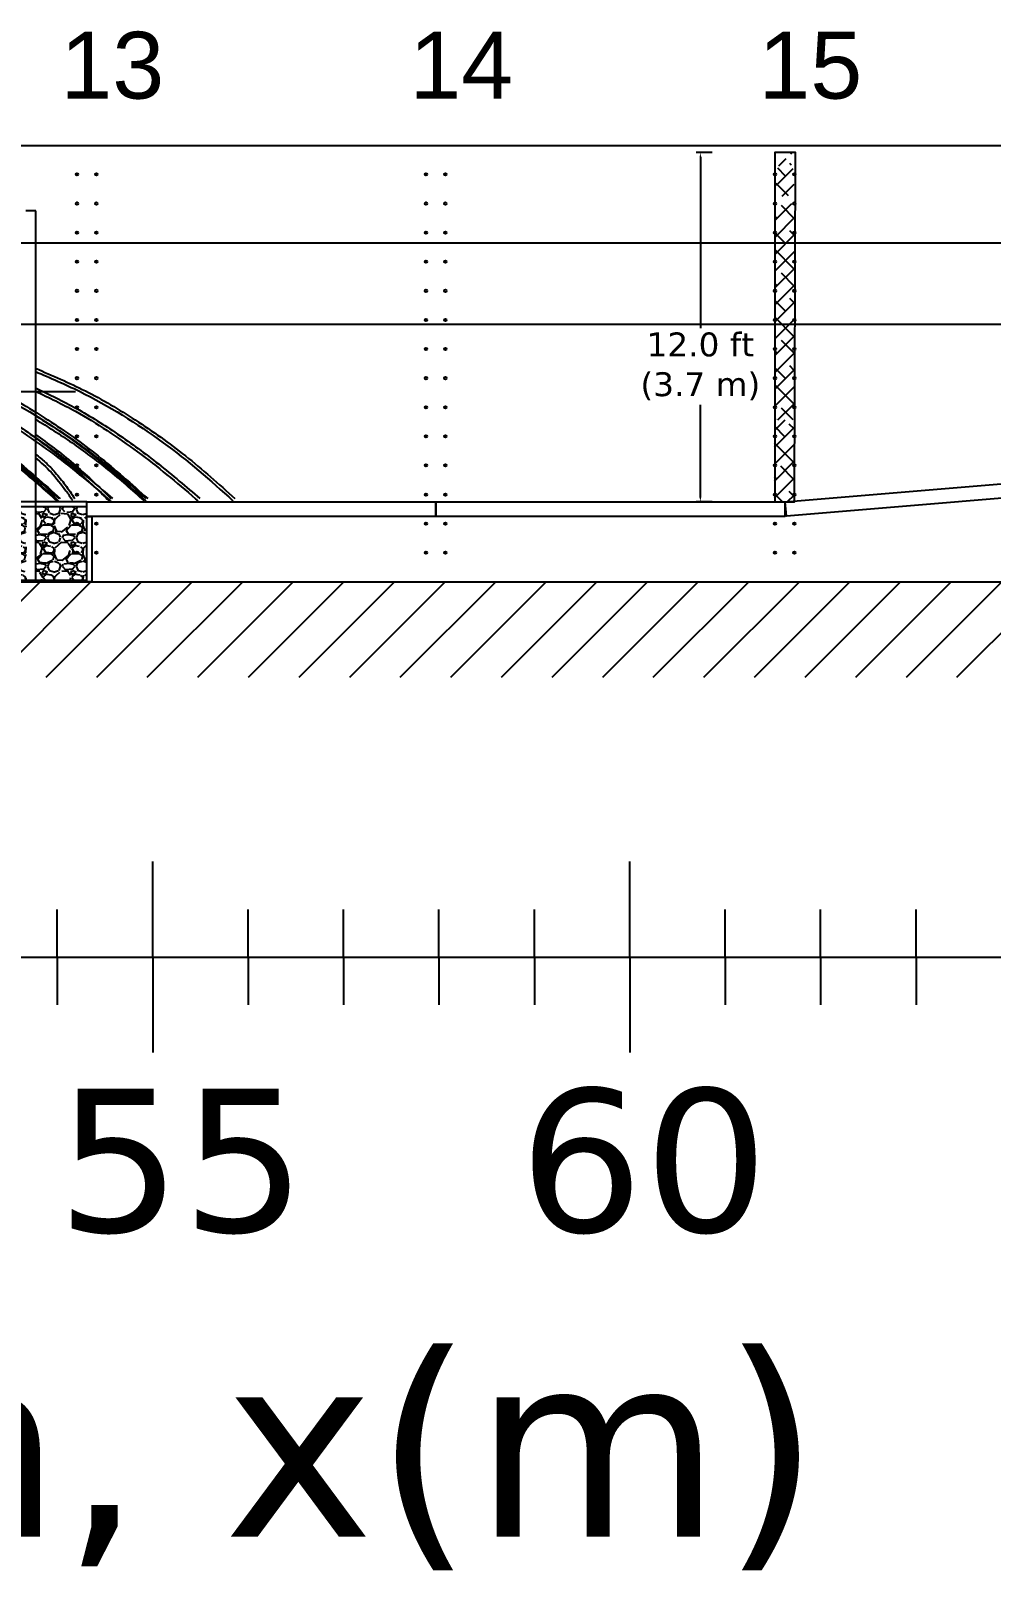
# Model space of a CAD drawing. Header units: feet. Extents: x 0 to 695, y -979 to -294.
# Drawn here: x 64.6 to 74.66, y -315.46 to -299.33 of the extents above; entities that cross this region are included whole.
import ezdxf

# ---------------------------------------------------------------- set-up
doc = ezdxf.new("R2010")
doc.units = ezdxf.units.FT
doc.header["$MEASUREMENT"] = 0
doc.header["$PDMODE"] = 35
for name, color, linetype in [('0.5 m slice', 1, 'Continuous'), ('ATM Mangroves', 3, 'Continuous'), ('Mangrove Wall Option', 7, 'Continuous'), ('Max Crest Water Height', 130, 'Continuous'), ('Max Water Level', 210, 'Continuous'), ('No of Bays', 2, 'Continuous'), ('Slabs', 7, 'Continuous')]:
    doc.layers.add(name, color=color, linetype=linetype)
doc.styles.get("Standard").update_dxf_attribs({"font": 'verdana.ttf'})
doc.dimstyles.new('Meters', dxfattribs={"dimscale": 0.25, "dimtxt": 1, "dimasz": 0.18, "dimexe": 0.178, "dimexo": 0.0625, "dimgap": 0.09, "dimtad": 0, "dimtih": 1, "dimtoh": 1, "dimzin": 0, "dimdsep": 46, "dimtxsty": 'Standard', "dimcen": 0.09, "dimazin": 0, "dimtfac": 1, "dimtofl": 0, "dimtmove": 0, "dimatfit": 3, "dimfxl": 0.5, "dimfxlon": 1, "dimtolj": 1, "dimtzin": 0, "dimarcsym": 0})

# ---------------------------------------------------------------- blocks, each defined once
blk = doc.blocks.new('*D86')
at = {"layer": 'ATM Mangroves', "color": 0, "lineweight": -2, "transparency": 16777216}
for p, q in [((71.73876230535096, -300.6069213217979), (71.56926230535096, -300.6069213217979)), ((71.61376230535096, -300.6519213217979), (71.61376230535096, -302.4446446343076)), ((71.61376230535096, -304.2199213217979), (71.61376230535096, -303.2496625434189)), ((71.73876230535096, -304.2649213217979), (71.56926230535096, -304.2649213217979))]:
    blk.add_line(p, q, dxfattribs=at)
at = {"layer": 'ATM Mangroves', "color": 0, "transparency": 16777216}
for points in [[(71.60626230535097, -300.6519213217979), (71.62126230535095, -300.6519213217979), (71.61376230535096, -300.6069213217979)], [(71.60626230535097, -304.2199213217979), (71.62126230535095, -304.2199213217979), (71.61376230535096, -304.2649213217979)]]:
    blk.add_solid(points, dxfattribs=at)
at = {"layer": 'Defpoints', "color": 0, "transparency": 16777216}
for p in [(72.3958394435207, -300.6069213217979), (71.61376230535096, -304.2649213217979), (72.3958394435207, -304.2649213217979)]:
    blk.add_point(p, dxfattribs=at)
at = {"layer": 'ATM Mangroves', "color": 0, "transparency": 16777216, "insert": (71.61376230535086, -302.8471535888632), "char_height": 0.25, "attachment_point": 5}
blk.add_mtext('\\A1;12.0 ft\\P(3.7 m)', dxfattribs=at)

msp = doc.modelspace()

# ---------------------------------------------------------------- hatches: boundary and pattern name
at = {"transparency": 33554687}
h = msp.add_hatch(dxfattribs=at)
h.set_pattern_fill('ANSI31', color=256, scale=3)
h.set_pattern_definition([(45, (-1.99031259989304, 110.2803819911471), (-0.2651650429449553, 0.2651650429449554), [])])
h.paths.add_polyline_path([(10.41983944352068, -305.1031213217977), (3.049839443520682, -305.1031213217977), (3.049839443520682, -306.1031213217977), (98.10063944352068, -306.1031213217985), (99.10063944352068, -306.1031213217984), (99.10063944352068, -302.4455213217977), (107.2176394435207, -302.4455213217977), (107.2176394435207, -301.4455213217977), (98.30921900890351, -301.4455213217977), (98.30921900890348, -305.1031213217977), (10.67383944352068, -305.1031213217977)])
at = {"layer": 'Mangrove Wall Option', "transparency": 33554687}
h = msp.add_hatch(dxfattribs=at)
h.set_pattern_fill('ANSI38', color=6)
h.set_pattern_definition([(45, (5.331395726619765, 109.9761076134801), (-0.08838834764831845, 0.08838834764831845), []), (135, (5.331395726619765, 109.9761076134801), (-0.2651650429449553, 0.08838834764831846), [0.3125, -0.1875])])
edge = h.paths.add_edge_path()
edge.add_arc((72.6927642424157, -300.8778047891888), 0.288596698269763, 110.17843969436419, 252.4020870146981, ccw=False)
edge.add_line((72.59321424820966, -300.6069213217978), (72.41431111692843, -300.6069213217978))
edge.add_arc((72.31641174659686, -300.8778886535565), 0.2881103635619132, -72.65359104541398, 70.13542286132741, ccw=False)
edge.add_line((72.40231131049202, -301.1528956471302), (72.40117895495268, -301.432349598433))
edge.add_arc((72.40234777003347, -301.4449956994648), 0.01269999999998841, 0, 95.28055670994189, ccw=False)
edge.add_arc((72.40234777003346, -301.4449956994649), 0.01270000000000948, -95.7448824990143, 2.5642066248110496e-10, ccw=False)
edge.add_line((72.40107651027768, -301.4576319132424), (72.39994318406832, -301.7373254161346))
edge.add_arc((72.40234777003346, -301.7497956994648), 0.01269999999999887, 0, 100.91412268053699, ccw=False)
edge.add_arc((72.40234777003346, -301.7497956994648), 0.01270000000000948, -101.37844846966078, 0, ccw=False)
edge.add_line((72.39984220478622, -301.7622460867195), (72.39870689638148, -302.0424287754883))
edge.add_arc((72.40234777003347, -302.0545956994648), 0.01269999999999526, 0, 106.65947377099269, ccw=False)
edge.add_arc((72.40234777003347, -302.0545956994648), 0.01269999999999527, -107.12379956011603, 0, ccw=False)
edge.add_line((72.39860841609728, -302.0667327185445), (72.39747005106828, -302.3476697514137))
edge.add_arc((72.40234777003346, -302.3593956994648), 0.01270000000000739, 0, 112.5861632724405, ccw=False)
edge.add_arc((72.40234777003346, -302.3593956994648), 0.01270000000000948, -113.05048906158157, 0, ccw=False)
edge.add_line((72.39737518503466, -302.3710817337977), (72.39623258100046, -302.653064910495))
edge.add_arc((72.40234777003347, -302.6641956994648), 0.01269999999999454, 0, 118.78413095242539, ccw=False)
edge.add_arc((72.40234777003347, -302.6641956994648), 0.01269999999999527, 240.751543258543, 359.9999999997436, ccw=False)
edge.add_line((72.3961425787267, -302.6752765658951), (72.39499437736983, -302.9586411054923))
edge.add_arc((72.40234777003346, -302.9689956994648), 0.01270000000000659, 0, 125.3807514036964, ccw=False)
edge.add_arc((72.40234777003347, -302.9689956994648), 0.01269999999999527, -125.84507719291668, 0, ccw=False)
edge.add_line((72.39491070598152, -302.9792903620764), (72.39375525610409, -303.2644437636025))
edge.add_arc((72.40234777003347, -303.2737956994648), 0.01270000000001199, 0, 132.5766477699862, ccw=False)
edge.add_arc((72.40234777003346, -303.2737956994648), 0.01270000000000948, -133.0409735591818, 0, ccw=False)
edge.add_line((72.39367975087146, -303.283077695145), (72.39317599449372, -303.4073996994654))
edge.add_line((72.39317599449372, -303.4073996994654), (72.59637599449373, -303.4073996994654))
edge.add_line((72.59637599449373, -303.4073996994654), (72.59687975087147, -303.283077695145))
edge.add_arc((72.60554777003347, -303.2737956994648), 0.01270000000002222, 132.5766477701125, 226.9590264409932, ccw=False)
edge.add_line((72.5969552561041, -303.2644437636025), (72.59811070598153, -302.9792903620764))
edge.add_arc((72.60554777003348, -302.9689956994648), 0.0126999999999942, 180, 234.1549228070833, ccw=False)
edge.add_arc((72.6055477700335, -302.9689956994648), 0.01270000000000948, 125.38075140380101, 180, ccw=False)
edge.add_line((72.59819437736984, -302.9586411054923), (72.5993425787267, -302.6752765658951))
edge.add_arc((72.60554777003347, -302.6641956994648), 0.01270000000002837, 180.0000000002564, 240.7515432585989, ccw=False)
edge.add_arc((72.60554777003348, -302.6641956994648), 0.01269999999999527, 118.78413095242539, 180, ccw=False)
edge.add_line((72.59943258100047, -302.653064910495), (72.60057518503467, -302.3710817337977))
edge.add_arc((72.60554777003348, -302.3593956994648), 0.01270000000001448, 180, 246.9495109383594, ccw=False)
edge.add_arc((72.6055477700335, -302.3593956994648), 0.01270000000000948, 112.58616327255879, 180, ccw=False)
edge.add_line((72.60067005106829, -302.3476697514137), (72.60180841609728, -302.0667327185445))
edge.add_arc((72.6055477700335, -302.0545956994648), 0.01270000000001114, 180, 252.8762004398228, ccw=False)
edge.add_arc((72.60554777003348, -302.0545956994649), 0.01269999999999527, 106.65947377091919, 179.9999999997436, ccw=False)
edge.add_line((72.6019068963815, -302.0424287754883), (72.60304220478623, -301.7622460867195))
edge.add_arc((72.6055477700335, -301.7497956994648), 0.01270000000002735, 180, 258.6215515302134, ccw=False)
edge.add_arc((72.60554777003348, -301.7497956994648), 0.01269999999999527, 100.91412268059992, 180, ccw=False)
edge.add_line((72.60314318406833, -301.7373254161346), (72.60427651027769, -301.4576319132424))
edge.add_arc((72.6055477700335, -301.4449956994649), 0.01269999999996689, 179.9999999997436, 264.25511750085803, ccw=False)
edge.add_arc((72.60554777003347, -301.4449956994648), 0.01269999999998106, 95.28055670987811, 180, ccw=False)
edge.add_line((72.6043789549527, -301.432349598433), (72.60551131049203, -301.1528956471302))
h = msp.add_hatch(dxfattribs=at)
h.set_pattern_fill('ANSI38', color=6)
h.set_pattern_definition([(45, (74.26847828150471, -304.6441158645185), (-0.08838834764831845, 0.08838834764831845), []), (135, (74.26847828150471, -304.6441158645185), (-0.2651650429449553, 0.08838834764831846), [0.3125, -0.1875])])
h.paths.add_polyline_path([(72.59565908885017, -303.584324797498, -0.3544260253019044), (72.59572390263016, -303.5683294088693), (72.59638502493401, -303.4051710776859), (72.393185024934, -303.4051710776859), (72.39252390263015, -303.5683294088693, -0.7050077593783599), (72.41505680047375, -303.5763670776853, -0.7080451019059332), (72.39245908885016, -303.584324797498), (72.39128145884717, -303.8749520307946, -0.7721950604502585), (72.41505680047375, -303.8811670776853, -0.775434211791201), (72.39123145625733, -303.8872921667513), (72.39000917866485, -304.1889379758096, -1.125619585489855), (72.41505680047375, -304.1859670776853, -0.8883996093269936), (72.39000917866485, -304.1889379758096), (72.38971744741528, -304.2609343122802), (72.51242719312788, -304.2609343122802), (72.59294461477909, -304.2542296803011), (72.59443145625734, -303.8872921667513, -0.2592439540572992), (72.59448145884718, -303.8749520307946)])
at = {"layer": 'Slabs', "transparency": 33554687}
h = msp.add_hatch(dxfattribs=at)
h.set_pattern_fill('GRAVEL', scale=0.3)
h.set_pattern_definition([(228.012787504, (87.55577936803407, 86.85683634273158), (-2.400000000000019, -2.700000000000001), [0.0403608, -3.995726414122109]), (184.969740728, (87.52877936803408, 86.82683634273155), (3.599999999999993, 0.3000000000000105), [0.0692604, -6.856777428368999]), (132.510447078, (87.45977936803409, 86.82083634273158), (3.000000000000035, -3.299999999999959), [0.0488364, -4.83480977882991]), (267.273689006, (87.34277936803407, 86.7458363427316), (0.3000000000000073, 6.000000000000005), [0.06307139999999987, -6.244067412488692]), (292.833654178, (87.33977936803409, 86.68283634273155), (-1.499999999999996, 3.600000000000009), [0.06184649999999994, -6.122811938426482]), (357.273689006, (87.36377936803409, 86.62583634273159), (-6.000000000000005, 0.3000000000000076), [0.06307139999999987, -6.244067412488692]), (37.6942404667, (87.42677936803408, 86.62283634273155), (-3.899999999999999, -2.999999999999992), [0.08340869999999999, -8.2574545646748]), (72.2553283749, (87.49277936803408, 86.67383634273159), (2.100000000000008, 6.600000000000001), [0.07874639999999987, -7.795896449044011]), (121.429565615, (87.51677936803408, 86.74883634273158), (-2.400000000000006, 3.899999999999996), [0.063285, -6.265221932918699]), (175.236358309, (87.48377936803406, 86.80283634273155), (3.299999999999995, -0.3000000000000114), [0.0722496, -3.54022877363769]), (222.397437798, (87.41177936803409, 86.80883634273158), (-3.599999999999989, -3.299999999999991), [0.0934344, -9.25001250143847]), (138.814074834, (87.63977936803407, 86.74283634273155), (-2.10000000000001, 1.8), [0.03189029999999993, -3.157153443820406]), (171.46923439, (87.61577936803407, 86.76383634273157), (3.899999999999999, -0.5999999999999985), [0.0606711, -6.0064534248471]), (225, (87.55577936803407, 86.77283634273158), (-3.330669073875469e-17, -0.2999999999999799), [0.04242629999999999, -0.38183776871193]), (203.198590514, (87.53477936803408, 86.80883634273158), (1.499999999999997, 0.5999999999999925), [0.0228474, -2.26188453175917]), (291.801409486, (87.51377936803406, 86.79983634273157), (-0.2999999999999052, 0.9000000000000308), [0.0323109, -1.58323854214035]), (30.96375653209999, (87.52577936803407, 86.7698363427316), (0.9000000000000159, 0.5999999999999939), [0.0524787, -1.69680686845359]), (161.565051177, (87.57077936803408, 86.79683634273158), (0.6000000000000034, -0.299999999999993), [0.03794729999999994, -0.9107359980505189]), (16.389540334, (87.33977936803409, 86.79983634273157), (2.99999999999999, 0.9000000000000131), [0.05316, -5.26285354400082]), (70.3461759419, (87.39077936803407, 86.81483634273155), (-1.200000000000366, -3.300000000001019), [0.04459829999999999, -4.4152223241957]), (293.198590514, (87.57077936803408, 86.85683634273158), (-0.5999999999999911, 1.499999999999997), [0.0456945, -2.23903743175917]), (343.610459666, (87.58877936803408, 86.81483634273155), (-2.99999999999999, 0.900000000000013), [0.05315999999999994, -5.262853544000691]), (339.44395478, (87.33977936803409, 86.61383634273159), (-1.500000000000011, 0.6000000000000073), [0.05126399999999993, -2.511937123595246]), (294.775140569, (87.38777936803409, 86.59583634273156), (-1.500000000000002, 3.3), [0.0429534, -4.2523929189828]), (66.8014094864, (87.57377936803407, 86.55683634273157), (0.5999999999999943, 1.499999999999991), [0.0456945, -2.23903743175917]), (17.3540246363, (87.59177936803407, 86.59883634273154), (-3.899999999999993, -1.199999999999989), [0.0502893, -4.978627084272]), (69.44395478040002, (87.42677936803408, 86.55683634273157), (-0.6000000000000021, -1.499999999999986), [0.02563199999999997, -2.537569123595246]), (101.309932474, (87.55577936803407, 86.55683634273157), (-0.2999999999999891, 1.200000000000004), [0.015297, -1.51440885407784]), (165.963756532, (87.55277936803408, 86.57183634273156), (0.8999999999999876, -0.3000000000000004), [0.0618465, -1.17508518768531]), (186.009005957, (87.49277936803408, 86.58683634273154), (3.000000000000014, 0.2999999999999949), [0.057315, -5.67417695236284]), (303.690067526, (87.52577936803407, 86.74283634273155), (-0.2999999999999962, 0.5999999999999958), [0.04326659999999993, -1.038398782639198]), (353.157226587, (87.54977936803407, 86.70683634273155), (5.100000000000004, -0.6000000000000159), [0.0755382, -7.47826878720849]), (60.9453959009, (87.62477936803408, 86.69783634273159), (-1.199999999999993, -2.099999999999993), [0.0308868, -3.0578022422961]), (90, (87.63977936803407, 86.72483634273158), (-0.2999999999999999, 0.3), [0.018, -0.282]), (120.256437164, (87.48677936803408, 86.59583634273156), (1.200000000000003, -2.100000000000002), [0.0416772, -4.12605599683494]), (48.01278750420001, (87.46577936803409, 86.63183634273156), (2.4, 2.699999999999993), [0.08072159999999999, -3.955365614122109]), (0, (87.51977936803407, 86.69183634273156), (0.3, 0.3), [0.078, -0.222]), (325.3048464690001, (87.59777936803407, 86.69183634273156), (3.000000000000041, -2.099999999999947), [0.04743419999999994, -4.695982290252592]), (254.054604099, (87.63677936803408, 86.66483634273158), (-0.3000000000000113, -1.200000000000001), [0.0436806, -2.14035236678415]), (207.645975364, (87.62477936803408, 86.62283634273155), (-5.699999999999985, -3.000000000000014), [0.0711195, -7.040842254677819]), (175.42607874, (87.56177936803407, 86.58983634273159), (-3.899999999999986, 0.3000000000000004), [0.07523969999999999, -7.448722022390669])])
h.paths.add_polyline_path([(63.73333367916965, -305.0840713217978), (64.54625770276331, -305.0840713217978), (64.54625770276331, -304.3157213217971), (63.73333367916965, -304.3157213217978)])
h.paths.add_polyline_path([(61.8030577027633, -305.084351795917), (61.80305770276329, -305.0837908476786), (61.8030577027633, -305.0840713217978), (61.8030577027633, -304.3157213217978), (61.41116502492783, -304.3157213217978), (61.41823786247811, -305.0840713217978)])
h.paths.add_polyline_path([(61.90453367916965, -305.0840713217978), (62.71585770276331, -305.0840713217978), (62.71585770276331, -304.3157213217978), (61.90453367916965, -304.3157213217978)])
h.paths.add_polyline_path([(64.64773367916966, -305.0840713217978), (65.17424234243425, -305.0840713217978), (65.17853328149717, -304.3200537679319), (64.64773367916966, -304.3157213217978)])
h.paths.add_polyline_path([(62.81729797006306, -305.0840713217978), (63.63185770276329, -305.0840713217978), (63.63185770276331, -304.3157213217978), (62.81585770276332, -304.3157213217979)])

# ---------------------------------------------------------------- linework, layer by layer
at = {"transparency": 33554687}
for p, q in [((10.67383944352068, -300.5311213217977), (98.10063944352068, -300.5311213217977)), ((10.67383944352068, -305.1031213217977), (98.10063944352068, -305.1031213217977)), ((21.29103944352068, -305.1031213217977), (98.30921900890348, -305.1031213217978))]:
    msp.add_line(p, q, dxfattribs=at)
at = {"color": 0, "transparency": 33554687}
for p, q in [((65.87463944352066, -309.0335874220293), (65.87463944352066, -308.0335874220293)), ((70.87463944352066, -309.0335874220293), (70.87463944352066, -308.0335874220293)), ((64.87463944352066, -309.0335874220293), (64.87463944352066, -308.5335874220293)), ((66.87463944352066, -309.0335874220293), (66.87463944352066, -308.5335874220293)), ((67.87463944352066, -309.0335874220293), (67.87463944352066, -308.5335874220293)), ((68.87463944352066, -309.0335874220293), (68.87463944352066, -308.5335874220293)), ((69.87463944352066, -309.0335874220293), (69.87463944352066, -308.5335874220293)), ((71.87463944352066, -309.0335874220293), (71.87463944352066, -308.5335874220293)), ((72.87463944352066, -309.0335874220293), (72.87463944352066, -308.5335874220293)), ((73.87463944352066, -309.0335874220293), (73.87463944352066, -308.5335874220293)), ((63.87463944352066, -309.0335874220293), (64.87463944352066, -309.0335874220293)), ((64.87463944352066, -309.0335874220293), (64.87463944352066, -309.5335874220293)), ((64.87463944352066, -309.0335874220293), (65.87463944352066, -309.0335874220293)), ((65.87463944352066, -309.0335874220293), (66.87463944352066, -309.0335874220293)), ((65.87463944352066, -309.0335874220293), (65.87463944352066, -310.0335874220293)), ((66.87463944352066, -309.0335874220293), (66.87463944352066, -309.5335874220293)), ((66.87463944352066, -309.0335874220293), (67.87463944352066, -309.0335874220293)), ((67.87463944352066, -309.0335874220293), (67.87463944352066, -309.5335874220293)), ((67.87463944352066, -309.0335874220293), (68.87463944352066, -309.0335874220293)), ((68.87463944352066, -309.0335874220293), (68.87463944352066, -309.5335874220293)), ((68.87463944352066, -309.0335874220293), (69.87463944352066, -309.0335874220293)), ((69.87463944352066, -309.0335874220293), (69.87463944352066, -309.5335874220293)), ((69.87463944352066, -309.0335874220293), (70.87463944352066, -309.0335874220293)), ((70.87463944352066, -309.0335874220293), (70.87463944352066, -310.0335874220293)), ((70.87463944352066, -309.0335874220293), (71.87463944352066, -309.0335874220293)), ((71.87463944352066, -309.0335874220293), (71.87463944352066, -309.5335874220293)), ((71.87463944352066, -309.0335874220293), (72.87463944352066, -309.0335874220293)), ((72.87463944352066, -309.0335874220293), (72.87463944352066, -309.5335874220293)), ((72.87463944352066, -309.0335874220293), (73.87463944352066, -309.0335874220293)), ((73.87463944352066, -309.0335874220293), (73.87463944352066, -309.5335874220293)), ((73.87463944352066, -309.0335874220293), (74.87463944352066, -309.0335874220293))]:
    msp.add_line(p, q, dxfattribs=at)
for centre in [(65.08063944352067, -300.8359213217977), (65.28383944352068, -300.8359213217977), (68.73823944352067, -300.8359213217977), (68.94143944352068, -300.8359213217977), (72.39583944352067, -300.8359213217977), (72.59903944352068, -300.8359213217977)]:
    msp.add_circle(centre, 0.0127, dxfattribs=at)
at = {"transparency": 33554687}
for centre in [(65.08063944352067, -301.1407213217977), (65.28383944352068, -301.1407213217977), (68.73823944352067, -301.1407213217977), (68.94143944352068, -301.1407213217977), (72.39583944352067, -301.1407213217977), (72.59903944352068, -301.1407213217977), (65.08063944352067, -301.4455213217977), (65.28383944352068, -301.4455213217977), (68.73823944352067, -301.4455213217977), (68.94143944352068, -301.4455213217977), (72.39583944352067, -301.4455213217977), (72.59903944352068, -301.4455213217977), (65.08063944352067, -301.7503213217977), (65.28383944352068, -301.7503213217977), (68.73823944352067, -301.7503213217977), (68.94143944352068, -301.7503213217977), (72.39583944352067, -301.7503213217977), (72.59903944352068, -301.7503213217977), (65.08063944352067, -302.0551213217977), (65.28383944352068, -302.0551213217977), (68.73823944352067, -302.0551213217977), (68.94143944352068, -302.0551213217977), (72.39583944352067, -302.0551213217977), (72.59903944352068, -302.0551213217977), (65.08063944352067, -302.3599213217977), (65.28383944352068, -302.3599213217977), (68.73823944352067, -302.3599213217977), (68.94143944352068, -302.3599213217977), (72.39583944352067, -302.3599213217977), (72.39583944352067, -302.3599213217977), (72.59903944352068, -302.3599213217977), (72.59903944352068, -302.3599213217977), (65.08063944352067, -302.6647213217977), (65.28383944352068, -302.6647213217977), (68.73823944352067, -302.6647213217977), (68.73823944352067, -302.6647213217977), (68.73823944352068, -302.6647213217977), (68.94143944352068, -302.6647213217977), (68.94143944352068, -302.6647213217977), (68.94143944352068, -302.6647213217977), (72.39583944352069, -302.6647213217977), (72.39583944352067, -302.6647213217977), (72.39583944352067, -302.6647213217977), (72.39583944352067, -302.6647213217977), (72.59903944352068, -302.6647213217977), (72.59903944352068, -302.6647213217977), (72.59903944352068, -302.6647213217977), (72.59903944352068, -302.6647213217977), (65.08063944352067, -302.9695213217977), (65.28383944352068, -302.9695213217977), (68.73823944352067, -302.9695213217977), (68.7382394435207, -302.9695213217977), (68.7382394435207, -302.9695213217977), (68.7382394435207, -302.9695213217977), (68.94143944352068, -302.9695213217977), (68.9414394435207, -302.9695213217977), (68.9414394435207, -302.9695213217977), (68.9414394435207, -302.9695213217977), (72.3958394435207, -302.9695213217977), (72.3958394435207, -302.9695213217977), (72.59903944352068, -302.9695213217977), (72.59903944352068, -302.9695213217977), (65.08063944352067, -303.2743213217977), (65.28383944352068, -303.2743213217977), (68.73823944352067, -303.2743213217977), (68.7382394435207, -303.2743213217977), (68.7382394435207, -303.2743213217977), (68.7382394435207, -303.2743213217977), (68.94143944352068, -303.2743213217977), (68.9414394435207, -303.2743213217977), (68.9414394435207, -303.2743213217977), (68.9414394435207, -303.2743213217977), (72.3958394435207, -303.2743213217977), (72.3958394435207, -303.2743213217977), (72.59903944352068, -303.2743213217977), (72.59903944352068, -303.2743213217977), (65.08063944352067, -303.5791213217977), (65.28383944352068, -303.5791213217977), (68.73823944352067, -303.5791213217977), (68.94143944352068, -303.5791213217977), (72.3958394435207, -303.5791213217977), (72.3958394435207, -303.5791213217977), (72.59903944352068, -303.5791213217977), (72.59903944352068, -303.5791213217977), (65.08063944352067, -303.8839213217977), (65.28383944352068, -303.8839213217977), (68.73823944352067, -303.8839213217977), (68.7382394435207, -303.8839213217977), (68.7382394435207, -303.8839213217977), (68.7382394435207, -303.8839213217977), (68.94143944352068, -303.8839213217977), (68.9414394435207, -303.8839213217977), (68.9414394435207, -303.8839213217977), (68.9414394435207, -303.8839213217977), (72.3958394435207, -303.8839213217977), (72.59903944352068, -303.8839213217977), (72.59903944352068, -303.8839213217977), (72.59903944352068, -303.8839213217977), (72.59903944352068, -303.8839213217977), (72.59903944352068, -303.8839213217977), (72.59903944352068, -303.8839213217977), (65.08063944352067, -304.1887213217977), (65.28383944352068, -304.1887213217977), (68.73823944352067, -304.1887213217977), (68.94143944352068, -304.1887213217977), (72.39583944352067, -304.1887213217977), (72.59903944352068, -304.1887213217977), (65.08063944352067, -304.4935213217977), (65.28383944352068, -304.4935213217977), (68.73823944352067, -304.4935213217977), (68.94143944352068, -304.4935213217977), (72.39583944352067, -304.4935213217977), (72.59903944352068, -304.4935213217977), (65.08063944352067, -304.7983213217977), (65.28383944352068, -304.7983213217977), (68.73823944352067, -304.7983213217977), (68.94143944352068, -304.7983213217977), (72.39583944352067, -304.7983213217977), (72.59903944352068, -304.7983213217977)]:
    msp.add_circle(centre, 0.0127, dxfattribs=at)
at = {"layer": 'ATM Mangroves', "color": 7, "transparency": 33554687}
for p, q in [((64.64773367916966, -301.2169213217976), (64.54625770276331, -301.2169213217976)), ((64.64773367916966, -304.2649213217976), (64.64773367916966, -301.2169213217976)), ((10.87463944352066, -303.1097869782641), (65.06463944352066, -303.1097869782641)), ((65.18223944352066, -304.2649213217976), (61.52463944352066, -304.2649213217976)), ((65.18223944352066, -304.3157213217976), (61.52463944352066, -304.3157213217976)), ((46.90131228107094, -305.0840713217978), (65.1822394435207, -305.0840713217978))]:
    msp.add_line(p, q, dxfattribs=at)
msp.add_lwpolyline([(64.64773367916966, -305.0840713217978), (64.64773367916966, -301.2169213217976)], dxfattribs=at)
msp.add_lwpolyline([(64.64773367916966, -305.0840713217978), (64.64773367916966, -301.2169213217976)], dxfattribs=at)
msp.add_lwpolyline([(65.18223944352067, -304.4173213217978), (65.23780359877752, -304.4173213217978), (65.23780359877752, -305.1031213217979), (65.18223944352067, -305.1031213217979)], close=True, dxfattribs=at)
for points in [[(62.81610005555483, -302.8662518402169), (63.33791325555483, -303.1033412402169), (63.86080905555482, -303.4075518402169), (64.38587005555486, -303.7832140402169), (64.90551805555482, -304.2303278402169)], [(63.73210005555483, -302.8662518402164), (64.25391325555482, -303.1033412402164), (64.7768090555548, -303.4075518402164), (65.30187005555486, -303.7832140402164), (65.82151805555482, -304.2303278402164)], [(64.64650005555484, -302.8662518402169), (65.16831325555484, -303.1033412402169), (65.69120905555482, -303.4075518402169), (66.21627005555487, -303.7832140402169), (66.73591805555483, -304.2303278402169)], [(63.73210005555483, -303.0719458402164), (64.16080965555481, -303.2873832402165), (64.5906018555548, -303.5547854402164), (65.01931145555481, -303.8687394402164), (65.45343405555481, -304.2303278402164)], [(64.64650005555484, -303.0719458402169), (65.07520965555483, -303.2873832402169), (65.50500185555481, -303.5547854402168), (65.93371145555483, -303.8687394402169), (66.36783405555482, -304.2303278402169)], [(63.73210005555483, -303.3642478402164), (64.0211542555548, -303.5461246402164), (64.31129105555483, -303.7507360402165), (64.60034525555481, -303.9780820402164), (64.89048205555481, -304.2303278402164)], [(64.64650005555484, -303.3642478402169), (64.93555425555482, -303.5461246402169), (65.22569105555485, -303.7507360402169), (65.51474525555483, -303.9780820402169), (65.80488205555483, -304.2303278402169)], [(64.64650005555484, -303.5591158402169), (64.84245065555484, -303.7041842402169), (65.03948385555483, -303.8633264402169), (65.23543445555484, -304.0376250402169), (65.43679805555485, -304.2303278402169)], [(64.64650005555484, -303.7648098402169), (64.74934705555484, -303.8514178402169), (64.85327665555485, -303.9585952402169), (64.95612365555482, -304.0852594402169), (65.0578880555548, -304.2303278402169)]]:
    msp.add_spline(points, degree=3, dxfattribs=at)
for points, knots in [([(62.81610005555481, -302.8999426132483), (62.97104932813132, -302.9664140228958), (63.12542578791848, -303.0328908578108), (63.58364698749366, -303.2584929251836), (63.87604269116002, -303.444115869876), (64.41046048741823, -303.8323189206952), (64.6479206638527, -304.0413587530325), (64.88487067616596, -304.2534006263759)], [0.01225711850538435, 0.01225711850538435, 0.01225711850538435, 0.01225711850538435, 0.4791094907207734, 0.4791094907207734, 1.43732847216232, 1.43732847216232, 2.31778453469601, 2.31778453469601, 2.31778453469601, 2.31778453469601]), ([(63.7321000555548, -302.8999426132478), (63.88704932813132, -302.9664140228953), (64.04142578791847, -303.0328908578103), (64.49964698749365, -303.2584929251831), (64.79204269116, -303.4441158698756), (65.32646048741823, -303.8323189206948), (65.5639206638527, -304.041358753032), (65.80087067616596, -304.2534006263755)], [0.01225711850538435, 0.01225711850538435, 0.01225711850538435, 0.01225711850538435, 0.4791094907207734, 0.4791094907207734, 1.43732847216232, 1.43732847216232, 2.31778453469601, 2.31778453469601, 2.31778453469601, 2.31778453469601]), ([(64.64650005555481, -302.8999426132483), (64.80144932813133, -302.9664140228958), (64.95582578791849, -303.0328908578108), (65.41404698749366, -303.2584929251836), (65.70644269116002, -303.444115869876), (66.24086048741825, -303.8323189206952), (66.47832066385271, -304.0413587530325), (66.71527067616597, -304.2534006263759)], [0.01225711850538435, 0.01225711850538435, 0.01225711850538435, 0.01225711850538435, 0.4791094907207734, 0.4791094907207734, 1.43732847216232, 1.43732847216232, 2.31778453469601, 2.31778453469601, 2.31778453469601, 2.31778453469601]), ([(63.7321000555548, -303.1062671568909), (63.87342805473508, -303.1738666877272), (64.01407885258227, -303.2414661769589), (64.37612177096692, -303.4420967325711), (64.5922165939309, -303.5880810594516), (65.01071268904822, -303.8955675494757), (65.2095808080111, -304.0624769066023), (65.41623742004576, -304.2392504404301), (65.42477034379563, -304.2465515710524), (65.43330437637191, -304.2538536505693)], [0.01366836299702191, 0.01366836299702191, 0.01366836299702191, 0.01366836299702191, 0.4475513778897694, 0.4475513778897694, 1.169952438169013, 1.169952438169013, 1.892353498448257, 1.892353498448257, 1.923465898919428, 1.923465898919428, 1.923465898919428, 1.923465898919428]), ([(64.64650005555481, -303.1062671568913), (64.78782805473509, -303.1738666877276), (64.92847885258229, -303.2414661769594), (65.29052177096693, -303.4420967325716), (65.50661659393091, -303.588081059452), (65.92511268904823, -303.8955675494762), (66.12398080801111, -304.0624769066028), (66.33063742004578, -304.2392504404306), (66.33917034379564, -304.2465515710529), (66.34770437637192, -304.2538536505698)], [0.01366836299702191, 0.01366836299702191, 0.01366836299702191, 0.01366836299702191, 0.4475513778897694, 0.4475513778897694, 1.169952438169013, 1.169952438169013, 1.892353498448257, 1.892353498448257, 1.923465898919428, 1.923465898919428, 1.923465898919428, 1.923465898919428]), ([(63.73210005555449, -303.4005838857142), (63.86064261780987, -303.4795758814299), (63.9879821486277, -303.5589399485918), (64.23970549894882, -303.7339031530834), (64.36525101316467, -303.8279926149704), (64.61825222094963, -304.0306273098445), (64.74396234290505, -304.1416084642395), (64.86992144920022, -304.2534779849914)], [0.01755962128043403, 0.01755962128043403, 0.01755962128043403, 0.01755962128043403, 0.4357398291652329, 0.4357398291652329, 0.8714796583304657, 0.8714796583304657, 1.338210841209692, 1.338210841209692, 1.338210841209692, 1.338210841209692]), ([(64.6465000555545, -303.4005838857147), (64.77504261780987, -303.4795758814304), (64.90238214862771, -303.5589399485923), (65.15410549894884, -303.7339031530839), (65.27965101316468, -303.8279926149708), (65.53265222094964, -304.030627309845), (65.65836234290506, -304.1416084642399), (65.78432144920023, -304.2534779849918)], [0.01755962128043403, 0.01755962128043403, 0.01755962128043403, 0.01755962128043403, 0.4357398291652329, 0.4357398291652329, 0.8714796583304657, 0.8714796583304657, 1.338210841209692, 1.338210841209692, 1.338210841209692, 1.338210841209692]), ([(64.64650005555242, -303.5974172104294), (64.75531841628845, -303.6767479610315), (64.86258837045474, -303.7567148290487), (65.0748971118972, -303.9321440743341), (65.18000816320878, -304.0268422398256), (65.32706095004957, -304.1669259764922), (65.37110926011931, -304.2096986918301), (65.41522818452827, -304.2525406383447)], [0.02081669974320799, 0.02081669974320799, 0.02081669974320799, 0.02081669974320799, 0.3942230184415169, 0.3942230184415169, 0.7884460368830338, 0.7884460368830338, 0.9588479042329013, 0.9588479042329013, 0.9588479042329013, 0.9588479042329013]), ([(64.64650005555487, -303.8047163455469), (64.70467832648825, -303.8524207078136), (64.75921474635604, -303.9009775476262), (64.86504347387609, -304.0170482336111), (64.9165773824613, -304.0819072293165), (64.98755269246192, -304.1819244566863), (65.0098586121467, -304.2147412592862), (65.03228008243394, -304.2477318469225)], [0.02321068367792342, 0.02321068367792342, 0.02321068367792342, 0.02321068367792342, 0.2330037257347899, 0.2330037257347899, 0.4660074514695797, 0.4660074514695797, 0.5764938276270289, 0.5764938276270289, 0.5764938276270289, 0.5764938276270289])]:
    msp.add_open_spline(points, degree=3, knots=knots, dxfattribs=at)
at = {"layer": 'Mangrove Wall Option', "color": 6, "transparency": 33554687}
msp.add_lwpolyline([(72.39583944352067, -304.2649213217978), (72.59903944352068, -304.2649213217978), (72.61168592161742, -300.6069213217977), (72.39583944352067, -300.6069213217978)], close=True, dxfattribs=at)
at = {"layer": 'Max Crest Water Height', "color": 7, "transparency": 33554687}
msp.add_line((10.87464067997474, -301.5531734732891), (98.30922024535758, -301.5531734732892), dxfattribs=at)
at = {"layer": 'Max Water Level', "transparency": 33554687}
msp.add_line((10.87463944352066, -302.4031820544878), (94.06784501720067, -302.4031820544878), dxfattribs=at)
at = {"layer": 'Slabs', "transparency": 33554687}
for points in [[(72.50374561259937, -304.2641316821326), (76.14871137795585, -303.9603845350196), (76.16136750908557, -304.112258108576), (72.51640174372908, -304.4160052556891)], [(65.18223944352067, -304.2649213217978), (68.83983944352067, -304.2649213217978), (68.83983944352067, -304.4173213217978), (65.18223944352067, -304.4173213217978)], [(68.83983944352067, -304.2649213217978), (72.49743944352068, -304.2649213217978), (72.49743944352068, -304.4173213217978), (68.83983944352067, -304.4173213217978)]]:
    msp.add_lwpolyline(points, close=True, dxfattribs=at)

# ---------------------------------------------------------------- texts
at = {"layer": '0.5 m slice', "color": 1, "transparency": 33554687, "attachment_point": 1}
for s, width, insert, char_height in [('{\\C0;55}', 2.95774407952149, (64.86730256206624, -310.4100988513642), 1.5), ('{\\C0;60}', 2.95774407952149, (69.71096468690507, -310.4100988513642), 1.5), ('{\\C0;Cross Shore Location, x(m)}', 46.22334350782057, (36.76260971292027, -313.1581935855968), 1.945141776647145)]:
    msp.add_mtext_dynamic_manual_height_columns(s, width=width, gutter_width=9.725708883235724, heights=[0], dxfattribs=dict(at, insert=insert, char_height=char_height))
at = {"layer": 'No of Bays', "color": 0, "transparency": 33554687, "char_height": 3.5, "width": 19.93908790006646, "attachment_point": 1}
for s, insert in [('{\\f@Arial Unicode MS|b0|i0|c0|p34;\\H0.2x;13}', (64.90743806991652, -299.3418023524308)), ('{\\f@Arial Unicode MS|b0|i0|c0|p34;\\H0.2x;14}', (68.56503806991653, -299.3418023524308)), ('{\\f@Arial Unicode MS|b0|i0|c0|p34;\\H0.2x;15}', (72.22263806991653, -299.3418023524308))]:
    msp.add_mtext(s, dxfattribs=dict(at, insert=insert))

# ---------------------------------------------------------------- dimensions: what is measured, and where the dimension line sits
at = {"layer": 'ATM Mangroves', "color": 7, "transparency": 33554687}
dim = msp.add_linear_dim(base=(71.61376230535096, -304.2649213217979), p1=(72.39583944352067, -300.6069213217978), p2=(72.39583944352067, -304.2649213217978), angle=90, text='12.0 ft\\P(<>)', dimstyle='Meters', override={"dimdec": 1, "dimpost": ' m'}, dxfattribs=at)
dim.commit()
dim.dimension.update_dxf_attribs({"geometry": '*D86', "text_midpoint": (71.61376230535086, -302.8471535888632), "dimtype": 160})

doc.saveas('drawing.dxf')
